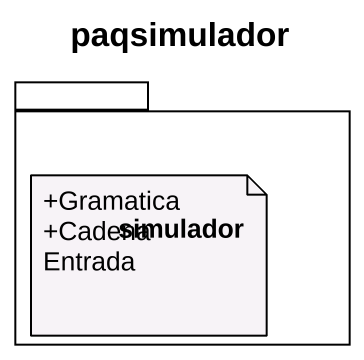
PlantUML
@startuml
title paqsimulador
package simulador {
}
note as N1
  +Gramatica
  +CadenaEntrada
end note
@enduml
